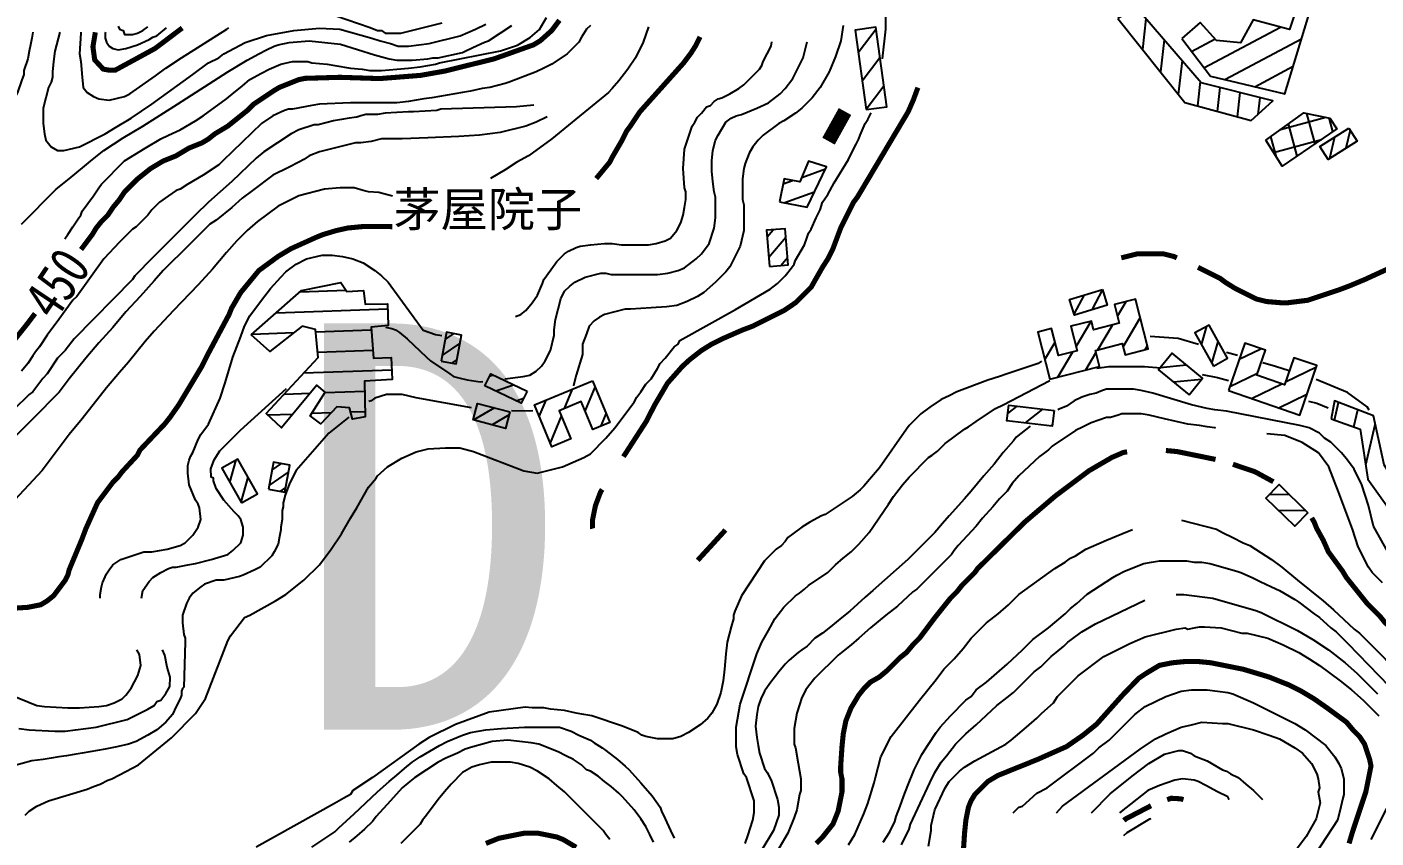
# Model space of a CAD drawing. Extents: x 35515948 to 35520624, y 3302916 to 3308279.
# Drawn here: x 35518177 to 35518841, y 3304010 to 3304409 of the extents above; entities that cross this region are included whole.
import ezdxf
from ezdxf.enums import TextEntityAlignment as Align

# ---------------------------------------------------------------- set-up
doc = ezdxf.new("R2010")
doc.units = 0
doc.header["$LTSCALE"] = 10000
doc.header["$MEASUREMENT"] = 0
doc.layers.get('0').update_dxf_attribs({"linetype": 'CONTINUOUS'})
for name, color, linetype in [('2112', 7, 'CONTINUOUS'), ('2113', 7, 'CONTINUOUS'), ('2130', 7, 'CONTINUOUS'), ('8111', 34, 'CONTINUOUS'), ('8112', 34, 'CONTINUOUS')]:
    doc.layers.add(name, color=color, linetype=linetype)
doc.styles.add('仿宋体', font='')
doc.styles.add('样式 1', font='', dxfattribs={"height": 200})
doc.styles.add('正等线体', font='simhei.ttf', dxfattribs={"width": 0.8})
doc.styles.get('仿宋体').set_extended_font_data('文鼎CS仿宋体')
doc.styles.get('样式 1').set_extended_font_data('SimSun')

msp = doc.modelspace()

# ---------------------------------------------------------------- linework, layer by layer
at = {"layer": '2112', "linetype": 'Continuous', "ltscale": 0.005, "const_width": 7, "flags": 128}
msp.add_lwpolyline([(35518571.82, 3304352.65), (35518579.93, 3304367.25)], dxfattribs=at)
at = {"layer": '2113', "linetype": 'Continuous', "ltscale": 0.005}
for p, q in [((35518728.04, 3304412.88), (35518726.34, 3304397.79)), ((35518756.57, 3304388.78), (35518794.2, 3304408.79)), ((35518595.19, 3304407.72), (35518586.47, 3304396.18)), ((35518736.94, 3304402.6), (35518735.15, 3304386.73)), ((35518750.43, 3304396.84), (35518762.03, 3304403.01)), ((35518766.84, 3304382.92), (35518804.66, 3304403.02)), ((35518597.14, 3304393.71), (35518588.41, 3304382.17)), ((35518745.84, 3304392.31), (35518743.96, 3304375.67)), ((35518781.56, 3304379.42), (35518800.52, 3304389.5)), ((35518754.74, 3304382.03), (35518753.37, 3304369.98)), ((35518599.08, 3304379.7), (35518590.41, 3304368.23)), ((35518764.47, 3304379.07), (35518763.14, 3304367.33)), ((35518774.25, 3304376.57), (35518772.9, 3304364.67)), ((35518796.28, 3304375.91), (35518796.39, 3304375.97)), ((35518784.03, 3304374.07), (35518783.09, 3304365.77)), ((35518828.48, 3304358.12), (35518826.47, 3304349.19)), ((35518820.76, 3304354.6), (35518818.4, 3304344.08)), ((35518558.62, 3304334.82), (35518570.26, 3304338.95)), ((35518549.52, 3304331.59), (35518554.17, 3304333.24)), ((35518549.78, 3304322.35), (35518564.92, 3304327.72)), ((35518541.57, 3304305.58), (35518544.5, 3304309.05)), ((35518542.42, 3304295.52), (35518550.8, 3304305.45)), ((35518548.34, 3304291.47), (35518551.65, 3304295.39)), ((35518311.79, 3304278.53), (35518334.33, 3304279.36)), ((35518697.59, 3304276.96), (35518692.61, 3304267.58)), ((35518706.65, 3304279.58), (35518701.33, 3304269.56)), ((35518299.95, 3304268.08), (35518354.9, 3304270.12)), ((35518714.05, 3304266.44), (35518718.38, 3304273.76)), ((35518693.69, 3304251.66), (35518701.05, 3304264.11)), ((35518716.79, 3304251.42), (35518725.21, 3304265.66)), ((35518288.12, 3304257.64), (35518308.75, 3304258.4)), ((35518319.49, 3304258.8), (35518346.81, 3304259.81)), ((35518383.15, 3304255.08), (35518387.3, 3304257.9)), ((35518704.28, 3304249.92), (35518711.51, 3304262.13)), ((35518755.42, 3304252.43), (35518758.04, 3304261.53)), ((35518320.44, 3304248.83), (35518347.61, 3304249.83)), ((35518381.62, 3304247.09), (35518390.42, 3304253.06)), ((35518678.24, 3304245.18), (35518683.31, 3304253.76)), ((35518727.59, 3304250.04), (35518728.73, 3304251.96)), ((35518760.53, 3304243.19), (35518763.64, 3304253.97)), ((35518773.96, 3304245.29), (35518784.65, 3304250.49)), ((35518386.45, 3304243.41), (35518388.89, 3304245.06)), ((35518684.74, 3304236.53), (35518692.08, 3304248.93)), ((35518698.44, 3304240.04), (35518703.43, 3304248.49)), ((35518313.63, 3304238.57), (35518356.85, 3304240.17)), ((35518405.03, 3304237.06), (35518406.73, 3304237.65)), ((35518748, 3304242.46), (35518735.08, 3304241.15)), ((35518769.35, 3304231.92), (35518782.95, 3304238.54)), ((35518796.74, 3304234.13), (35518811.9, 3304241.51)), ((35518324.1, 3304228.95), (35518343.51, 3304229.67)), ((35518408.04, 3304229.7), (35518416.85, 3304232.78)), ((35518441.87, 3304221.04), (35518445.83, 3304230.65)), ((35518452.13, 3304219.7), (35518457, 3304231.52)), ((35518755.43, 3304235.41), (35518741.64, 3304234.02)), ((35518780.03, 3304226), (35518794.92, 3304233.25)), ((35518304.01, 3304228.21), (35518316.78, 3304228.68)), ((35518418.15, 3304224.83), (35518421.78, 3304226.1)), ((35518429.47, 3304217.2), (35518432.78, 3304225.22)), ((35518793.39, 3304221.38), (35518807.28, 3304228.14)), ((35518820.83, 3304215.37), (35518822.88, 3304224.05)), ((35518295.92, 3304217.9), (35518308.26, 3304218.36)), ((35518317.48, 3304218.7), (35518327.15, 3304219.06)), ((35518336.56, 3304219.4), (35518343.67, 3304219.67)), ((35518407.51, 3304221.39), (35518397.27, 3304215.43)), ((35518414.65, 3304217.92), (35518406.27, 3304213.05)), ((35518434.91, 3304204.14), (35518440.36, 3304217.37)), ((35518459.99, 3304212.51), (35518462.44, 3304218.46)), ((35518660.06, 3304218.59), (35518664.73, 3304222.27)), ((35518668.74, 3304214.01), (35518677.33, 3304220.79)), ((35518830.33, 3304212.08), (35518832.29, 3304220.41)), ((35518681.34, 3304212.53), (35518681.99, 3304213.04)), ((35518836.19, 3304193.35), (35518840.89, 3304213.28)), ((35518277.25, 3304184.66), (35518280.36, 3304195.8)), ((35518296.58, 3304183.13), (35518306.05, 3304189.77)), ((35518297.9, 3304190.68), (35518302.56, 3304193.94)), ((35518282.71, 3304175), (35518286.13, 3304187.28)), ((35518301.97, 3304180.3), (35518304.72, 3304182.23)), ((35518798.63, 3304178.68), (35518788.6, 3304178.56)), ((35518806.68, 3304170.82), (35518793.58, 3304170.67))]:
    msp.add_line(p, q, dxfattribs=at)
for points in [[(35518714.18, 3304413.05), (35518747.13, 3304371.68), (35518779.8, 3304362.79), (35518790.47, 3304372.43), (35518755.27, 3304381.42), (35518723.35, 3304418.29)], [(35518745.63, 3304403.13), (35518759.77, 3304384.6), (35518796.36, 3304375.9), (35518809.56, 3304419.04), (35518803.1, 3304421.01), (35518798.61, 3304407.62), (35518780.83, 3304412.31), (35518774.65, 3304400.98), (35518762.76, 3304402.2), (35518754.8, 3304411.09)], [(35518590.35, 3304368.22), (35518600.48, 3304369.62), (35518595.05, 3304408.75), (35518584.92, 3304407.34)], [(35518827.86, 3304359.09), (35518831.94, 3304352.65), (35518817.66, 3304343.62), (35518813.59, 3304350.06)], [(35518547.76, 3304322.73), (35518561.33, 3304320.2), (35518570.79, 3304340.05), (35518561.9, 3304342.76), (35518557.68, 3304332.56), (35518550.01, 3304334.06)], [(35518542.8, 3304291), (35518551.96, 3304291.77), (35518550.46, 3304309.55), (35518541.3, 3304308.78)], [(35518287.74, 3304257.3), (35518312.45, 3304279.11), (35518331.83, 3304283.04), (35518334.82, 3304278.64), (35518342.97, 3304279.11), (35518343.71, 3304272.37), (35518354.85, 3304272.65), (35518355.04, 3304261.98), (35518346.71, 3304261.05), (35518347.93, 3304245.88), (35518356.54, 3304246.17), (35518357.1, 3304235.31), (35518343.43, 3304234.56), (35518343.71, 3304216.96), (35518337.54, 3304215.75), (35518336.04, 3304221.36), (35518329.86, 3304221.92), (35518321.91, 3304213.5), (35518316.66, 3304217.43), (35518324.15, 3304229.04), (35518319.94, 3304232.5), (35518302.62, 3304211.53), (35518295.13, 3304218.65), (35518320.69, 3304246.17), (35518319.38, 3304260.02), (35518312.73, 3304261.52), (35518296.91, 3304249.16)], [(35518706.6, 3304279.72), (35518708.99, 3304271.91), (35518692.8, 3304266.95), (35518690.41, 3304274.76)], [(35518680.72, 3304235.5), (35518705.16, 3304241.77), (35518703.14, 3304249.63), (35518716.37, 3304253.02), (35518717.79, 3304247.52), (35518729.12, 3304250.43), (35518722.84, 3304274.9), (35518712.56, 3304272.26), (35518714.93, 3304263.01), (35518702.29, 3304259.77), (35518701.17, 3304264.14), (35518691.15, 3304261.56), (35518694.25, 3304249.49), (35518685.02, 3304247.12), (35518681.6, 3304260.41), (35518674.78, 3304258.66)], [(35518381.11, 3304244.43), (35518388.49, 3304243.01), (35518391.21, 3304257.15), (35518383.82, 3304258.57)], [(35518761.22, 3304241.95), (35518768.16, 3304245.79), (35518759.13, 3304262.13), (35518752.18, 3304258.29)], [(35518768.66, 3304229.92), (35518803.72, 3304217.82), (35518812.13, 3304242.19), (35518800.86, 3304246.08), (35518796.27, 3304232.78), (35518782.59, 3304237.5), (35518786.82, 3304249.74), (35518776.71, 3304253.23)], [(35518749.24, 3304227.82), (35518755.91, 3304236), (35518740.89, 3304248.26), (35518734.21, 3304240.08)], [(35518423.46, 3304229.6), (35518420.6, 3304223.65), (35518402.72, 3304232.27), (35518405.58, 3304238.21)], [(35518455.66, 3304234.75), (35518464.19, 3304214.26), (35518455.85, 3304210.78), (35518450.14, 3304224.48), (35518439.28, 3304219.96), (35518445.04, 3304206.12), (35518435.7, 3304202.23), (35518427.11, 3304222.86)], [(35518415.04, 3304219.4), (35518412.89, 3304211.3), (35518396.98, 3304215.51), (35518399.12, 3304223.61)], [(35518682.83, 3304220.14), (35518681.92, 3304212.46), (35518659.65, 3304215.08), (35518660.55, 3304222.77)], [(35518819.2, 3304215.93), (35518833.52, 3304210.97), (35518837.27, 3304186.26), (35518856.08, 3304159.96), (35518863.01, 3304164.64), (35518845.22, 3304193.38), (35518839.98, 3304217.43), (35518820.89, 3304224.82)], [(35518282.87, 3304174.7), (35518290.73, 3304179.13), (35518281.08, 3304196.21), (35518273.23, 3304191.78)], [(35518296.26, 3304181.3), (35518304.31, 3304179.89), (35518306.65, 3304193.23), (35518298.6, 3304194.64)], [(35518807.78, 3304169.74), (35518801.31, 3304163.11), (35518787.08, 3304177.01), (35518793.55, 3304183.64)]]:
    msp.add_lwpolyline(points, close=True, dxfattribs=at)
at = {"layer": '2130', "linetype": 'Continuous', "ltscale": 0.005}
for p, q in [((35518794.33, 3304358.44), (35518816.55, 3304364.45)), ((35518811.25, 3304351.33), (35518807.19, 3304366.32)), ((35518819.99, 3304357.33), (35518818.14, 3304364.13)), ((35518802.51, 3304345.34), (35518798.21, 3304361.24)), ((35518792.31, 3304344.77), (35518789.54, 3304354.98)), ((35518790.81, 3304347.13), (35518814.44, 3304353.52))]:
    msp.add_line(p, q, dxfattribs=at)
msp.add_lwpolyline([(35518787, 3304353.15), (35518805.68, 3304366.63), (35518818.55, 3304364.05), (35518822.01, 3304358.72), (35518795.15, 3304340.28)], close=True, dxfattribs=at)
at = {"layer": '8111', "linetype": 'Continuous', "ltscale": 0.005}
for points, elevation in [([(35518598.43, 3304393.2), (35518600.04, 3304407.7), (35518600.04, 3304428.02)], 405), ([(35518454.62, 3304409.61), (35518452.72, 3304407.7), (35518450.18, 3304403.89), (35518448.91, 3304401.35), (35518443.19, 3304395.64), (35518435.57, 3304390.56), (35518431.76, 3304388.65), (35518427.95, 3304386.75), (35518414.62, 3304381.67), (35518412.71, 3304381.03), (35518405.09, 3304379.13), (35518401.28, 3304378.49), (35518395.57, 3304377.22), (35518391.76, 3304376.59), (35518387.95, 3304375.95), (35518384.14, 3304375.32), (35518380.33, 3304374.68), (35518376.52, 3304374.05), (35518372.71, 3304373.41), (35518368.9, 3304372.78), (35518365.09, 3304372.14), (35518359.37, 3304371.51), (35518340.32, 3304371.51), (35518336.51, 3304371.51), (35518321.27, 3304370.87), (35518317.46, 3304370.24), (35518307.94, 3304368.33), (35518306.03, 3304368.33), (35518304.13, 3304367.7), (35518298.41, 3304365.16), (35518292.7, 3304361.35), (35518273.65, 3304342.93), (35518271.74, 3304341.03), (35518264.12, 3304335.95), (35518256.5, 3304331.5), (35518252.69, 3304328.96), (35518250.79, 3304328.33), (35518246.98, 3304325.79), (35518242.53, 3304322.61), (35518238.72, 3304318.8), (35518236.82, 3304316.26), (35518231.1, 3304310.55), (35518229.2, 3304309.28), (35518225.39, 3304305.47), (35518222.82, 3304303), (35518215.16, 3304294.69), (35518201.89, 3304276.26), (35518199.99, 3304274.35), (35518193, 3304264.83), (35518187.29, 3304257.21), (35518183.48, 3304251.49), (35518181.57, 3304248.95), (35518180.3, 3304247.05), (35518177.76, 3304243.24), (35518174.59, 3304239.43)], 445), ([(35518483.2, 3304408.97), (35518480.66, 3304401.35), (35518476.85, 3304393.73), (35518473.04, 3304388.02), (35518468.59, 3304382.3), (35518465.42, 3304378.49), (35518463.51, 3304376.59), (35518445.73, 3304361.98), (35518435.57, 3304353.73), (35518426.05, 3304346.74), (35518424.14, 3304345.47), (35518418.43, 3304342.3), (35518412.71, 3304338.49), (35518405.47, 3304334.26)], 430), ([(35518579.08, 3304409.61), (35518577.81, 3304401.99), (35518575.27, 3304394.37), (35518572.1, 3304386.75), (35518567.65, 3304379.13), (35518563.84, 3304374.05), (35518558.76, 3304368.97), (35518555.59, 3304366.43), (35518549.87, 3304362.62), (35518547.33, 3304361.35), (35518539.71, 3304355.63), (35518537.17, 3304353.09), (35518534.63, 3304349.92), (35518532.73, 3304346.74), (35518530.82, 3304341.66), (35518530.19, 3304339.12), (35518529.55, 3304334.04), (35518529.55, 3304323.88), (35518530.19, 3304321.34), (35518530.19, 3304308.64), (35518528.28, 3304301.02), (35518523.2, 3304290.86), (35518521.3, 3304288.32), (35518516.22, 3304283.24), (35518510.5, 3304278.16), (35518507.33, 3304276.26), (35518502.25, 3304273.72), (35518497.17, 3304271.81), (35518492.09, 3304271.18), (35518484.47, 3304270.54), (35518474.31, 3304269.91), (35518471.77, 3304269.91), (35518461.61, 3304267.37), (35518459.07, 3304266.1), (35518456.53, 3304264.19), (35518453.99, 3304261.65), (35518452.72, 3304257.84), (35518450.81, 3304252.76), (35518450.81, 3304247.68), (35518447.64, 3304237.52), (35518446.37, 3304232.44), (35518446.27, 3304232.28)], 410), ([(35518412.51, 3304235.75), (35518421.6, 3304236.89), (35518424.78, 3304237.52), (35518427.95, 3304239.43), (35518430.49, 3304241.97), (35518432.4, 3304244.51), (35518434.94, 3304249.59), (35518436.84, 3304257.21), (35518436.84, 3304259.75), (35518437.48, 3304264.83), (35518440.02, 3304274.99), (35518441.92, 3304278.8), (35518444.46, 3304281.34), (35518447, 3304283.24), (35518452.08, 3304285.78), (35518459.7, 3304287.69), (35518462.24, 3304287.69), (35518464.78, 3304287.05), (35518487.64, 3304287.05), (35518492.72, 3304287.69), (35518497.8, 3304288.96), (35518500.98, 3304290.23), (35518506.69, 3304294.67), (35518509.23, 3304297.21), (35518513.04, 3304302.29), (35518515.58, 3304309.91), (35518516.22, 3304314.99), (35518516.22, 3304325.15), (35518515.58, 3304327.69), (35518514.95, 3304332.77), (35518514.31, 3304337.85), (35518514.31, 3304342.93), (35518514.95, 3304348.01), (35518516.22, 3304353.09), (35518517.49, 3304355.63), (35518521.3, 3304361.98), (35518523.84, 3304363.89), (35518526.38, 3304365.16), (35518528.92, 3304365.79), (35518536.54, 3304368.97), (35518542.25, 3304371.51), (35518547.97, 3304375.95), (35518550.51, 3304378.49), (35518554.32, 3304383.57), (35518559.4, 3304393.73), (35518561.36, 3304401.57)], 415), ([(35518417.7, 3304266.37), (35518420.33, 3304267.37), (35518422.87, 3304269.27), (35518426.05, 3304273.08), (35518428.59, 3304276.89), (35518431.13, 3304282.61), (35518431.76, 3304284.51), (35518433.03, 3304286.42), (35518438.11, 3304293.4), (35518441.92, 3304297.21), (35518443.83, 3304298.48), (35518447.64, 3304300.39), (35518449.54, 3304301.02), (35518454.62, 3304301.66), (35518461.61, 3304302.29), (35518465.42, 3304302.29), (35518469.86, 3304301.66), (35518483.2, 3304301.66), (35518487.01, 3304302.29), (35518491.45, 3304303.56), (35518493.99, 3304304.83), (35518497.17, 3304308.64), (35518499.07, 3304312.45), (35518500.34, 3304316.26), (35518500.98, 3304320.07), (35518501.61, 3304323.88), (35518501.61, 3304327.69), (35518500.98, 3304329.6), (35518500.34, 3304339.12), (35518500.98, 3304348.65), (35518504.79, 3304360.08), (35518506.06, 3304361.98), (35518507.33, 3304364.52), (35518509.23, 3304366.43), (35518511.77, 3304369.6), (35518513.68, 3304370.24), (35518515.58, 3304372.14), (35518517.49, 3304373.41), (35518519.39, 3304374.05), (35518523.2, 3304375.95), (35518527.65, 3304378.49), (35518530.19, 3304380.4), (35518537.81, 3304388.02), (35518539.08, 3304389.92), (35518539.71, 3304391.83), (35518543.52, 3304399.45), (35518543.88, 3304401.57)], 420), ([(35518426.71, 3304370.43), (35518418.21, 3304369.5), (35518380.96, 3304368.33), (35518379.06, 3304367.7), (35518367.63, 3304367.06), (35518365.09, 3304367.06), (35518353.66, 3304366.43), (35518349.85, 3304365.79), (35518344.13, 3304365.79), (35518341.59, 3304365.16), (35518339.69, 3304364.52), (35518335.88, 3304363.89), (35518332.07, 3304363.25), (35518328.26, 3304362.62), (35518320.64, 3304360.71), (35518318.73, 3304360.71), (35518311.11, 3304358.17), (35518307.3, 3304356.27), (35518293.97, 3304347.38), (35518290.16, 3304344.2), (35518278.09, 3304332.77), (35518272.38, 3304327.69), (35518266.66, 3304322.61), (35518264.76, 3304320.71), (35518262.14, 3304318.23), (35518250.09, 3304306.18), (35518239.35, 3304295.34), (35518230.47, 3304286.42), (35518229.2, 3304284.51), (35518200.62, 3304255.3), (35518196.18, 3304249.59), (35518192.37, 3304245.78), (35518187.29, 3304238.16), (35518185.18, 3304235.85), (35518180.3, 3304229.27), (35518178.4, 3304228), (35518170.78, 3304220.38)], 440), ([(35518433.41, 3304364.58), (35518427.95, 3304361.98), (35518422.87, 3304360.08), (35518410.17, 3304356.9), (35518405.09, 3304356.27), (35518400.01, 3304355.63), (35518389.85, 3304355), (35518374.61, 3304354.36), (35518361.91, 3304353.73), (35518351.75, 3304353.73), (35518346.67, 3304352.46), (35518341.59, 3304351.82), (35518339.05, 3304351.82), (35518321.27, 3304347.38), (35518316.19, 3304345.47), (35518313.65, 3304343.57), (35518311.11, 3304342.3), (35518306.03, 3304339.76), (35518298.41, 3304335.95), (35518288.25, 3304328.33), (35518283.17, 3304324.52), (35518278.09, 3304320.07), (35518270.47, 3304313.72), (35518267.3, 3304311.82), (35518262.22, 3304306.74), (35518257.14, 3304301.66), (35518244.44, 3304288.96), (35518239.99, 3304283.88), (35518233.01, 3304276.26), (35518226.02, 3304268.64), (35518219.67, 3304261.02), (35518212.69, 3304253.4), (35518206.34, 3304245.78), (35518198.08, 3304235.62), (35518193.12, 3304229.14), (35518180.2, 3304215.91), (35518161.6, 3304197.64)], 435), ([(35518176.49, 3304020.99), (35518178.4, 3304022.89), (35518182.21, 3304025.43), (35518187.92, 3304027.97), (35518206.97, 3304033.69), (35518210.15, 3304034.96), (35518213.32, 3304036.23), (35518217.13, 3304038.13), (35518219.04, 3304038.77), (35518222.82, 3304040.71), (35518232.22, 3304045.67), (35518248.51, 3304058.98), (35518260.22, 3304070.9), (35518265.12, 3304078.38), (35518276.19, 3304106.71), (35518277.46, 3304109.25), (35518284.44, 3304118.14), (35518286.98, 3304119.41), (35518299.68, 3304126.4), (35518304.76, 3304129.57), (35518313.65, 3304136.56), (35518321.27, 3304144.18), (35518326.99, 3304151.8), (35518332.07, 3304159.42), (35518336.51, 3304167.04), (35518339.69, 3304172.12), (35518345.4, 3304182.28), (35518349.21, 3304186.72), (35518349.85, 3304187.99), (35518354.82, 3304192.44), (35518361.84, 3304196.61), (35518368.86, 3304199.79), (35518374.81, 3304201.18), (35518383.35, 3304201.71), (35518390.37, 3304201.71), (35518397.06, 3304199.99), (35518421.88, 3304190.39), (35518428.5, 3304189.33), (35518440.82, 3304192.38), (35518451.45, 3304196.88), (35518454.62, 3304198.79), (35518462.24, 3304206.41), (35518466.69, 3304211.49), (35518476.21, 3304224.19), (35518477.48, 3304226.73), (35518479.39, 3304229.27), (35518481.93, 3304233.08), (35518484.47, 3304235.62), (35518487.64, 3304240.7), (35518488.91, 3304243.24), (35518491.45, 3304245.78), (35518495.9, 3304251.49), (35518497.8, 3304252.76), (35518498.63, 3304254.61), (35518526.06, 3304269.73), (35518543.08, 3304279.81), (35518546.7, 3304282.61), (35518550.51, 3304286.42), (35518553.68, 3304290.23), (35518554.95, 3304292.13), (35518555.59, 3304294.04), (35518560.03, 3304301.66), (35518561.3, 3304305.47), (35518561.94, 3304307.37), (35518563.21, 3304309.28), (35518565.75, 3304314.99), (35518567.65, 3304318.8), (35518568.92, 3304322.61), (35518571.46, 3304326.42), (35518574.64, 3304332.14), (35518581.62, 3304343.57), (35518583.53, 3304347.38), (35518585.43, 3304351.19), (35518586.7, 3304353.73), (35518587.34, 3304355.63), (35518589.88, 3304361.35), (35518591.15, 3304363.25), (35518592.86, 3304366.6)], 405), ([(35518357.17, 3304325.61), (35518350.51, 3304327.35), (35518345.4, 3304327.69), (35518342.86, 3304328.33), (35518338.42, 3304329.6), (35518331.43, 3304329.6), (35518323.81, 3304328.96), (35518311.11, 3304325.79), (35518300.95, 3304320.71), (35518290.79, 3304313.09), (35518285.71, 3304308.64), (35518280.63, 3304303.56), (35518275.55, 3304297.85), (35518268.57, 3304289.59), (35518261.58, 3304281.97), (35518249.52, 3304269.27), (35518239.99, 3304259.11), (35518235.55, 3304254.03), (35518227.29, 3304243.87), (35518222.85, 3304238.79), (35518216.5, 3304231.17), (35518204.43, 3304215.93), (35518198.08, 3304208.31), (35518184.75, 3304190.53), (35518162.23, 3304166.41)], 430), ([(35518213.32, 3304127.75), (35518213.32, 3304129.57), (35518213.96, 3304133.38), (35518214.59, 3304135.29), (35518216.5, 3304139.73), (35518217.77, 3304141.64), (35518219.67, 3304144.18), (35518223.48, 3304146.72), (35518234.91, 3304150.53), (35518238.72, 3304150.53), (35518242.53, 3304151.16), (35518246.34, 3304151.8), (35518252.69, 3304153.7), (35518255.23, 3304154.97), (35518259.04, 3304158.78), (35518261.58, 3304162.59), (35518262.85, 3304166.4), (35518262.22, 3304172.12), (35518261.58, 3304174.02), (35518260.31, 3304175.93), (35518257.14, 3304183.55), (35518256.5, 3304189.26), (35518256.5, 3304193.07), (35518257.14, 3304195.61), (35518257.77, 3304197.52), (35518259.04, 3304199.42), (35518261.58, 3304205.77), (35518262.85, 3304208.31), (35518266.66, 3304213.39), (35518272.38, 3304226.09), (35518274.92, 3304233.71), (35518278.73, 3304246.41), (35518280.63, 3304251.49), (35518282.54, 3304256.57), (35518284.44, 3304261.65), (35518286.98, 3304266.73), (35518292.7, 3304274.35), (35518297.14, 3304280.07), (35518302.22, 3304285.78), (35518304.76, 3304288.32), (35518309.84, 3304292.13), (35518314.92, 3304294.67), (35518322.54, 3304296.58), (35518327.62, 3304296.58), (35518332.7, 3304295.94), (35518337.78, 3304294.67), (35518342.86, 3304292.77), (35518348.58, 3304288.96), (35518351.75, 3304286.42), (35518355.05, 3304283.29), (35518372.39, 3304259.66), (35518378.38, 3304257.46), (35518381.59, 3304257.08)], 420), ([(35518353.72, 3304261.04), (35518356.83, 3304260.38), (35518358.74, 3304259.75), (35518360.64, 3304258.48), (35518364.45, 3304255.3), (35518373.98, 3304246.41), (35518375.88, 3304244.51), (35518385.41, 3304238.16), (35518387.31, 3304236.89), (35518389.85, 3304236.25), (35518393.99, 3304235.26), (35518400.43, 3304234.24), (35518401.72, 3304234.4)], 415), ([(35518753.92, 3304252.65), (35518743.88, 3304255.53), (35518730.16, 3304256.56)], 405), ([(35518676.64, 3304244.35), (35518674.97, 3304243.24), (35518659.73, 3304238.16), (35518655.92, 3304236.89), (35518650.2, 3304234.98), (35518634.96, 3304229.27), (35518631.15, 3304227.36), (35518627.34, 3304225.46), (35518621.63, 3304221.65), (35518617.18, 3304218.47), (35518611.47, 3304212.76), (35518610.2, 3304210.85), (35518596.86, 3304191.8), (35518593.05, 3304187.36), (35518589.24, 3304182.91), (35518587.34, 3304181.01), (35518583.53, 3304177.83), (35518570.19, 3304168.94), (35518568.29, 3304168.31), (35518562.57, 3304165.13), (35518558.76, 3304162.59), (35518554.32, 3304159.42), (35518551.78, 3304157.51), (35518550.51, 3304155.61), (35518548.6, 3304153.7), (35518546.06, 3304151.8), (35518540.35, 3304146.08), (35518528.92, 3304128.94), (35518525.74, 3304121.32), (35518525.11, 3304119.41), (35518525.11, 3304117.51), (35518523.84, 3304113.7), (35518521.93, 3304106.08), (35518521.3, 3304100.36), (35518520.66, 3304092.74), (35518520.03, 3304087.03), (35518518.76, 3304081.31), (35518516.85, 3304075.6), (35518514.31, 3304071.15), (35518512.41, 3304068.61), (35518508.6, 3304065.44), (35518502.88, 3304061.63), (35518499.07, 3304059.72), (35518495.26, 3304058.45), (35518487.64, 3304058.45), (35518481.93, 3304059.72), (35518480.02, 3304060.36), (35518478.12, 3304061.63), (35518470.5, 3304064.8), (35518455.26, 3304069.88), (35518451.45, 3304070.52), (35518447.64, 3304071.15), (35518441.92, 3304072.42), (35518434.94, 3304073.06), (35518431.76, 3304073.69), (35518426.05, 3304073.69), (35518422.55, 3304074.01), (35518404.8, 3304071.63), (35518388.28, 3304065.61), (35518375.25, 3304059.09), (35518370.17, 3304055.91), (35518347.31, 3304039.4), (35518337.78, 3304033.05), (35518336.51, 3304031.15), (35518333.34, 3304029.24), (35518328.67, 3304026.74), (35518290.16, 3304005.11)], 405), ([(35518773.18, 3304247.11), (35518767.76, 3304248.67)], 405), ([(35518798.48, 3304239.64), (35518791.81, 3304241.76), (35518785.58, 3304243.55)], 405), ([(35518703.84, 3304240.94), (35518709.72, 3304241.7), (35518727.26, 3304241.7), (35518735.29, 3304241.14)], 410), ([(35518755.71, 3304237.85), (35518763.27, 3304236.29), (35518768.62, 3304234.91)], 410), ([(35518233.66, 3304127.75), (35518234.28, 3304131.48), (35518237.45, 3304135.92), (35518239.36, 3304137.83), (35518243.17, 3304140.37), (35518246.98, 3304142.27), (35518248.88, 3304142.91), (35518250.79, 3304142.91), (35518256.5, 3304144.18), (35518260.31, 3304144.81), (35518267.93, 3304146.72), (35518276.19, 3304149.26), (35518278.73, 3304151.16), (35518282.54, 3304154.97), (35518283.81, 3304158.78), (35518283.81, 3304162.59), (35518282.54, 3304166.4), (35518281.27, 3304168.31), (35518279.36, 3304170.21), (35518274.28, 3304175.93), (35518270.47, 3304181.64), (35518269.2, 3304185.45), (35518269.2, 3304186.72), (35518267.93, 3304187.36), (35518267.85, 3304191.32), (35518269.53, 3304195.8), (35518272.33, 3304200.18), (35518282.4, 3304210.35), (35518305.02, 3304230.91)], 415), ([(35518530.82, 3304007.02), (35518532.09, 3304010.83), (35518534.63, 3304018.45), (35518535.27, 3304022.26), (35518535.27, 3304027.97), (35518531.46, 3304039.4), (35518530.19, 3304041.31), (35518527.01, 3304050.83), (35518526.38, 3304054.64), (35518526.38, 3304064.17), (35518527.01, 3304067.98), (35518527.65, 3304071.79), (35518528.28, 3304075.6), (35518536.54, 3304100.36), (35518539.08, 3304106.08), (35518542.25, 3304111.79), (35518545.43, 3304117.51), (35518549.87, 3304123.22), (35518555.59, 3304128.94), (35518557.49, 3304130.21), (35518560.03, 3304132.11), (35518561.94, 3304134.02), (35518571.46, 3304140.37), (35518575.27, 3304144.18), (35518579.08, 3304147.35), (35518582.89, 3304150.53), (35518586.7, 3304154.34), (35518591.78, 3304160.05), (35518601.31, 3304174.02), (35518603.85, 3304177.83), (35518608.29, 3304183.55), (35518611.47, 3304187.36), (35518620.99, 3304196.88), (35518622.9, 3304198.15), (35518625.44, 3304200.06), (35518629.25, 3304203.87), (35518638.77, 3304210.85), (35518640.68, 3304212.12), (35518644.49, 3304214.66), (35518654.01, 3304221.01), (35518657.82, 3304222.92), (35518680.8, 3304234.82)], 410), ([(35518847.05, 3304150.53), (35518840.07, 3304163.23), (35518837.53, 3304173.39), (35518834.35, 3304183.55), (35518830.54, 3304191.17), (35518826.73, 3304196.25), (35518824.19, 3304199.42), (35518819.11, 3304204.5), (35518815.94, 3304206.41), (35518813.4, 3304208.95), (35518808.32, 3304211.49), (35518803.76, 3304212.78), (35518767.68, 3304219.74), (35518761.96, 3304220.38), (35518758.15, 3304221.01), (35518750.53, 3304222.92), (35518731.48, 3304228.63), (35518725.77, 3304229.9), (35518721.96, 3304230.54), (35518708.62, 3304230.54), (35518706.72, 3304229.9), (35518703.54, 3304228.63), (35518700.37, 3304228), (35518696.56, 3304226.73), (35518692.75, 3304224.82), (35518688.94, 3304222.28), (35518685.27, 3304220.71), (35518684.75, 3304220.41)], 415), ([(35518837.97, 3304220.22), (35518836.96, 3304221.9), (35518827.16, 3304228.92), (35518811.84, 3304235.35)], 405), ([(35518396.17, 3304221.41), (35518368.95, 3304226.31), (35518361.91, 3304228), (35518354.29, 3304228), (35518348.58, 3304226.09), (35518346.67, 3304224.82), (35518345.61, 3304224.47)], 410), ([(35518808.11, 3304224.74), (35518812.16, 3304223.69), (35518817.7, 3304221.45)], 410), ([(35518335.72, 3304216.84), (35518325.88, 3304208.86), (35518309.83, 3304190.57), (35518306.57, 3304184.13), (35518304.42, 3304178.44), (35518303.49, 3304174.66), (35518303.49, 3304172.75), (35518302.86, 3304170.85), (35518302.86, 3304166.4), (35518302.22, 3304162.59), (35518302.22, 3304161.32), (35518301.59, 3304158.15), (35518300.95, 3304154.34), (35518299.05, 3304150.53), (35518297.78, 3304148.62), (35518292.06, 3304142.91), (35518289.52, 3304141.64), (35518283.81, 3304139.1), (35518281.9, 3304138.46), (35518274.28, 3304136.56), (35518270.47, 3304136.56), (35518264.76, 3304134.65), (35518262.85, 3304133.38), (35518259.04, 3304130.21), (35518257.14, 3304127.67), (35518255.87, 3304125.13), (35518253.96, 3304119.41), (35518253.96, 3304115.6), (35518254.6, 3304109.89), (35518255.23, 3304107.98), (35518255.23, 3304106.08), (35518254.6, 3304083.85), (35518253.96, 3304083.22), (35518253.33, 3304081.95), (35518253.33, 3304080.04), (35518252.69, 3304078.14), (35518250.79, 3304074.33), (35518248.88, 3304070.52), (35518245.71, 3304066.71), (35518241.26, 3304062.9), (35518236.82, 3304060.36), (35518231.1, 3304057.18), (35518227.29, 3304055.91), (35518221.58, 3304054.64), (35518215.86, 3304053.37), (35518212.05, 3304052.74), (35518208.24, 3304052.1), (35518204.43, 3304051.47), (35518200.62, 3304050.83), (35518196.81, 3304050.2), (35518193, 3304049.56), (35518189.19, 3304048.93), (35518185.38, 3304048.29), (35518179.67, 3304047.66), (35518170.14, 3304045.12)], 410), ([(35518426.37, 3304219.94), (35518424.75, 3304219.69), (35518415.79, 3304219.99)], 410), ([(35518762.3, 3304211.38), (35518761.96, 3304211.49), (35518758.15, 3304212.12), (35518754.34, 3304212.76), (35518748.63, 3304213.39), (35518737.2, 3304215.93), (35518729.58, 3304217.84), (35518725.77, 3304218.47), (35518716.24, 3304218.47), (35518714.34, 3304217.84), (35518710.53, 3304216.57), (35518708.62, 3304216.57), (35518701, 3304214.03), (35518697.19, 3304212.12), (35518693.38, 3304210.22), (35518681.95, 3304202.6), (35518680.05, 3304200.69), (35518677.51, 3304198.79), (35518675.6, 3304197.52), (35518665.44, 3304187.99), (35518662.27, 3304184.18), (35518659.73, 3304180.37), (35518655.92, 3304176.56), (35518652.74, 3304172.75), (35518647.66, 3304167.04), (35518644.49, 3304163.23), (35518635.6, 3304153.7), (35518633.69, 3304151.16), (35518632.42, 3304149.26), (35518615.28, 3304132.11), (35518613.37, 3304130.84), (35518605.75, 3304123.86), (35518600.04, 3304119.41), (35518596.23, 3304116.24), (35518592.42, 3304113.06), (35518586.7, 3304107.98), (35518582.89, 3304104.81), (35518579.08, 3304101.63), (35518576.54, 3304099.73), (35518565.11, 3304088.3), (35518561.94, 3304084.49), (35518560.67, 3304082.58), (35518558.76, 3304078.77), (35518556.22, 3304071.15), (35518555.59, 3304067.34), (35518554.95, 3304063.53), (35518554.95, 3304055.91), (35518555.59, 3304054.01), (35518556.86, 3304046.39), (35518557.49, 3304042.58), (35518558.13, 3304038.77), (35518558.13, 3304033.05), (35518557.49, 3304031.15), (35518556.22, 3304023.53), (35518554.95, 3304019.72), (35518551.78, 3304012.1), (35518547.33, 3304004.48)], 420), ([(35518671.09, 3304212.4), (35518664.17, 3304207.04), (35518662.9, 3304205.14), (35518657.82, 3304199.42), (35518653.38, 3304193.71), (35518648.3, 3304187.99), (35518645.12, 3304184.18), (35518641.95, 3304180.37), (35518638.77, 3304176.56), (35518631.15, 3304168.31), (35518627.98, 3304164.5), (35518624.17, 3304160.05), (35518610.83, 3304146.72), (35518605.12, 3304141.64), (35518599.4, 3304136.56), (35518593.69, 3304131.48), (35518589.88, 3304128.3), (35518582.26, 3304121.32), (35518578.45, 3304118.14), (35518572.73, 3304113.7), (35518568.92, 3304110.52), (35518565.11, 3304107.98), (35518561.3, 3304104.17), (35518558.76, 3304102.27), (35518556.86, 3304101), (35518552.41, 3304097.19), (35518550.51, 3304095.28), (35518547.33, 3304091.47), (35518542.89, 3304085.76), (35518540.35, 3304081.95), (35518538.44, 3304078.14), (35518537.17, 3304074.33), (35518536.54, 3304070.52), (35518535.9, 3304064.8), (35518536.54, 3304059.09), (35518537.17, 3304055.28), (35518537.81, 3304051.47), (35518540.35, 3304043.85), (35518541.62, 3304041.94), (35518543.52, 3304038.13), (35518546.7, 3304028.61), (35518547.33, 3304024.8), (35518547.33, 3304020.99), (35518544.79, 3304013.37), (35518539.08, 3304003.84)], 415), ([(35518844.51, 3304135.29), (35518839.43, 3304140.37), (35518837.53, 3304142.91), (35518832.45, 3304153.07), (35518829.68, 3304161.73), (35518822.74, 3304180), (35518818.02, 3304192.29), (35518812.91, 3304199.25), (35518804.98, 3304204.38), (35518796.39, 3304207.83), (35518787.59, 3304208.65)], 420), ([(35518745.56, 3304166.05), (35518762.8, 3304161.65), (35518765.77, 3304160.05), (35518770.85, 3304157.51), (35518775.93, 3304154.97), (35518779.11, 3304153.7), (35518789.9, 3304146.72), (35518794.98, 3304142.91), (35518802.6, 3304136.56), (35518815.3, 3304126.4), (35518820.38, 3304121.95), (35518830.54, 3304112.43), (35518833.08, 3304110.52), (35518858.48, 3304085.12)], 430), ([(35518581.62, 3304006.38), (35518584.8, 3304011.46), (35518589.24, 3304021.62), (35518591.15, 3304026.7), (35518594.32, 3304036.86), (35518594.96, 3304039.4), (35518596.23, 3304044.48), (35518597.5, 3304049.56), (35518602.58, 3304059.72), (35518616.55, 3304077.5), (35518624.8, 3304087.66), (35518628.61, 3304092.74), (35518633.69, 3304097.82), (35518638.14, 3304102.9), (35518641.95, 3304107.98), (35518649.57, 3304115.6), (35518655.28, 3304120.05), (35518660.36, 3304124.49), (35518665.44, 3304129.57), (35518683.22, 3304142.27), (35518688.3, 3304145.45), (35518690.84, 3304147.35), (35518693.38, 3304148.62), (35518698.46, 3304151.8), (35518701, 3304153.07), (35518708.62, 3304156.24), (35518716.24, 3304159.42), (35518721.4, 3304161.45)], 430), ([(35518598.77, 3304007.65), (35518601.94, 3304012.73), (35518604.48, 3304017.81), (35518605.12, 3304020.35), (35518607.02, 3304025.43), (35518608.93, 3304030.51), (35518610.83, 3304035.59), (35518614.01, 3304043.21), (35518617.82, 3304050.83), (35518620.99, 3304055.91), (35518624.8, 3304061.63), (35518626.71, 3304064.17), (35518631.79, 3304069.88), (35518639.41, 3304077.5), (35518641.95, 3304079.41), (35518644.49, 3304082.58), (35518649.57, 3304086.39), (35518654.65, 3304090.84), (35518659.73, 3304095.28), (35518667.35, 3304102.27), (35518672.43, 3304107.35), (35518680.05, 3304113.06), (35518688.3, 3304120.05), (35518690.84, 3304122.59), (35518694.02, 3304125.13), (35518699.08, 3304129.65), (35518711.8, 3304137.83), (35518713.7, 3304139.1), (35518717.51, 3304141), (35518727.04, 3304144.81), (35518730.85, 3304145.45), (35518734.66, 3304146.08), (35518747.99, 3304146.08), (35518751.8, 3304145.45), (35518755.61, 3304145.45), (35518759.42, 3304144.81), (35518772.76, 3304141), (35518774.66, 3304140.37), (35518780.38, 3304137.83), (35518784.19, 3304135.92), (35518789.9, 3304133.38), (35518793.71, 3304131.48), (35518801.33, 3304127.03), (35518803.24, 3304125.76), (35518810.86, 3304120.05), (35518813.4, 3304118.14), (35518819.11, 3304113.06), (35518821.65, 3304111.16), (35518827.37, 3304105.44), (35518847.69, 3304084.49)], 435), ([(35518607.66, 3304006.38), (35518611.47, 3304014), (35518612.1, 3304016.54), (35518621.63, 3304036.86), (35518624.17, 3304041.94), (35518627.34, 3304047.02), (35518629.88, 3304050.2), (35518634.33, 3304055.91), (35518639.41, 3304060.99), (35518644.49, 3304065.44), (35518654.65, 3304074.96), (35518659.73, 3304078.77), (35518662.9, 3304081.31), (35518667.98, 3304086.39), (35518671.79, 3304090.2), (35518673.06, 3304091.47), (35518676.24, 3304094.01), (35518681.32, 3304099.09), (35518683.86, 3304101), (35518687.67, 3304104.17), (35518689.57, 3304106.08), (35518691.48, 3304107.35), (35518696.54, 3304111.16), (35518703.17, 3304115.17), (35518727.45, 3304126.79)], 440), ([(35518620.99, 3304005.75), (35518622.26, 3304013.37), (35518622.26, 3304015.91), (35518624.17, 3304023.53), (35518629.25, 3304034.32), (35518631.15, 3304037.5), (35518636.23, 3304042.58), (35518638.77, 3304044.48), (35518643.85, 3304047.66), (35518656.55, 3304054.64), (35518659.09, 3304055.91), (35518661.63, 3304057.82), (35518669.25, 3304064.17), (35518674.33, 3304068.61), (35518676.87, 3304071.15), (35518682.59, 3304076.23), (35518684.49, 3304079.41), (35518694.65, 3304089.57), (35518707.35, 3304099.09), (35518720.05, 3304105.44), (35518727.67, 3304108.62), (35518742.91, 3304112.43), (35518747.36, 3304113.06), (35518748.63, 3304112.43), (35518751.8, 3304113.06), (35518754.34, 3304113.7), (35518756.88, 3304113.7), (35518765.14, 3304113.06), (35518775.3, 3304110.52), (35518777.84, 3304110.52), (35518788, 3304107.98), (35518795.62, 3304104.81), (35518803.24, 3304101), (35518808.32, 3304097.82), (35518813.4, 3304094.65), (35518823.56, 3304087.03), (35518829.27, 3304082.58), (35518834.99, 3304077.5), (35518837.53, 3304074.96), (35518842.61, 3304069.88)], 445), ([(35518168.91, 3304080.31), (35518182.21, 3304074.96), (35518186.02, 3304074.33), (35518197.45, 3304073.69), (35518203.16, 3304073.69), (35518212.69, 3304074.33), (35518216.5, 3304074.96), (35518220.31, 3304076.23), (35518224.12, 3304078.14), (35518226.02, 3304080.04), (35518228.57, 3304083.46), (35518231.83, 3304089.62), (35518233.33, 3304094.57), (35518232.77, 3304099.98), (35518231.42, 3304102.37)], 420), ([(35518173.32, 3304063.53), (35518178.4, 3304062.9), (35518191.1, 3304062.26), (35518196.18, 3304062.26), (35518201.26, 3304062.9), (35518206.34, 3304063.53), (35518211.42, 3304064.17), (35518226.66, 3304067.98), (35518236.82, 3304073.06), (35518239.99, 3304074.96), (35518241.26, 3304076.87), (35518243.17, 3304077.5), (35518245.64, 3304080.76), (35518247.6, 3304084.21), (35518247.88, 3304088.88), (35518246.39, 3304093.82), (35518245.18, 3304099.7), (35518244.03, 3304102.37)], 415), ([(35518662.67, 3304022.03), (35518665.44, 3304024.8), (35518667.35, 3304025.43), (35518674.33, 3304031.78), (35518679.41, 3304034.32), (35518702.27, 3304051.47), (35518704.81, 3304054.01), (35518709.89, 3304057.82), (35518722.59, 3304070.52), (35518727.67, 3304074.33), (35518737.83, 3304079.41), (35518745.45, 3304081.95), (35518750.53, 3304082.58), (35518758.15, 3304082.58), (35518763.23, 3304081.95), (35518768.31, 3304081.31), (35518770.85, 3304080.68), (35518781.01, 3304076.23), (35518801.33, 3304066.07), (35518806.41, 3304062.9), (35518816.57, 3304055.28), (35518821.02, 3304049.56), (35518822.92, 3304046.39), (35518824.19, 3304043.85), (35518825.46, 3304038.77), (35518825.46, 3304031.15), (35518824.83, 3304028.61), (35518823.56, 3304023.53), (35518822.29, 3304018.45), (35518811.49, 3304001.94)], 455), ([(35518317.46, 3304005.11), (35518328.89, 3304012.73), (35518330.8, 3304014.64), (35518338.42, 3304021.62), (35518349.85, 3304032.42), (35518355.56, 3304037.5), (35518359.37, 3304040.67), (35518363.18, 3304043.85), (35518366.99, 3304047.02), (35518370.8, 3304049.56), (35518380.33, 3304055.28), (35518384.14, 3304057.18), (35518391.76, 3304060.36), (35518395.57, 3304061.63), (35518399.38, 3304062.26), (35518403.19, 3304062.9), (35518410.81, 3304063.53), (35518422.24, 3304064.17), (35518439.38, 3304064.17), (35518445.1, 3304062.26), (35518448.91, 3304060.36), (35518454.62, 3304057.82), (35518456.53, 3304056.55), (35518460.34, 3304054.01), (35518462.24, 3304052.74), (35518467.96, 3304048.29), (35518471.77, 3304045.12), (35518473.67, 3304043.21), (35518479.39, 3304036.86), (35518485.1, 3304030.51), (35518488.91, 3304024.8), (35518489.55, 3304022.89), (35518491.45, 3304019.08), (35518493.99, 3304013.37), (35518495.9, 3304009.56)], 410), ([(35518683.96, 3304022.03), (35518687.03, 3304025.43), (35518725.13, 3304053.37), (35518732.75, 3304058.45), (35518737.83, 3304060.99), (35518745.45, 3304064.17), (35518750.53, 3304065.44), (35518755.61, 3304066.71), (35518765.77, 3304066.07), (35518768.31, 3304066.07), (35518781.01, 3304062.9), (35518788.63, 3304060.36), (35518793.71, 3304058.45), (35518801.33, 3304054.01), (35518805.14, 3304051.47), (35518809.59, 3304046.39), (35518812.13, 3304041.31), (35518812.76, 3304038.77), (35518813.4, 3304034.32), (35518812.76, 3304032.42), (35518813.85, 3304027), (35518811.89, 3304019.06), (35518806.94, 3304010.47), (35518794.35, 3303993.68)], 460), ([(35518485.74, 3304007.65), (35518483.83, 3304011.46), (35518481.93, 3304015.27), (35518479.39, 3304019.08), (35518476.21, 3304023.53), (35518470.5, 3304029.88), (35518468.59, 3304031.78), (35518464.78, 3304034.96), (35518461.61, 3304037.5), (35518458.43, 3304040.04), (35518454.62, 3304042.58), (35518452.72, 3304043.21), (35518450.18, 3304045.75), (35518446.37, 3304048.29), (35518442.56, 3304050.2), (35518438.75, 3304052.1), (35518429.22, 3304055.91), (35518425.41, 3304056.55), (35518419.7, 3304057.18), (35518413.98, 3304057.82), (35518406.36, 3304057.18), (35518396.84, 3304054.64), (35518393.03, 3304053.37), (35518389.22, 3304051.47), (35518383.5, 3304048.93), (35518379.69, 3304047.02), (35518368.26, 3304039.4), (35518365.72, 3304037.5), (35518361.91, 3304034.32), (35518356.2, 3304027.97), (35518349.21, 3304020.35), (35518347.31, 3304017.81), (35518343.5, 3304014), (35518339.69, 3304010.83), (35518335.88, 3304007.65)], 415), ([(35518464.15, 3304008.92), (35518462.24, 3304011.46), (35518460.97, 3304013.37), (35518445.73, 3304028.61), (35518441.92, 3304032.42), (35518438.11, 3304035.59), (35518434.3, 3304038.77), (35518428.59, 3304042.58), (35518424.78, 3304044.48), (35518419.06, 3304046.39), (35518415.25, 3304047.02), (35518405.73, 3304047.02), (35518400.01, 3304045.75), (35518396.2, 3304044.48), (35518391.76, 3304041.94), (35518386.04, 3304036.23), (35518382.87, 3304032.42), (35518379.69, 3304028.61), (35518373.98, 3304020.99), (35518372.07, 3304018.45), (35518370.8, 3304016.54), (35518361.28, 3304007.02)], 420), ([(35518846.42, 3304024.16), (35518838.8, 3304008.92)], 445)]:
    msp.add_lwpolyline(points, dxfattribs=dict(at, elevation=elevation))
at = {"layer": '8111', "linetype": 'Continuous', "ltscale": 0.005, "flags": 128}
for points, elevation in [([(35518323.31, 3304416.48), (35518346.29, 3304408.54), (35518349.85, 3304407.07), (35518351.75, 3304407.07), (35518353.66, 3304405.8), (35518361.28, 3304405.8), (35518381.6, 3304410.88)], 470), ([(35518174.59, 3304311.82), (35518191.73, 3304328.96), (35518198.08, 3304334.04), (35518201.89, 3304337.22), (35518205.7, 3304340.39), (35518209.51, 3304343.57), (35518215.23, 3304348.01), (35518224.75, 3304354.36), (35518234.28, 3304360.08), (35518251.42, 3304370.87), (35518276.19, 3304386.75), (35518285.71, 3304392.46), (35518291.43, 3304395.64), (35518295.24, 3304397.54), (35518299.05, 3304399.45), (35518300.95, 3304400.08), (35518306.32, 3304401.16), (35518316.17, 3304402.01), (35518331.61, 3304400.44), (35518348.32, 3304395.08), (35518355.57, 3304393.19), (35518359.37, 3304392.46), (35518366.99, 3304392.46), (35518374.61, 3304393.1), (35518377.15, 3304393.73), (35518379.69, 3304393.73), (35518391.76, 3304396.27), (35518393.03, 3304396.91), (35518396.84, 3304398.81), (35518402.55, 3304401.35), (35518404.46, 3304401.99), (35518415.89, 3304409.61)], 460), ([(35518193.43, 3304406.25), (35518191.1, 3304396.91), (35518190.46, 3304391.83), (35518189.83, 3304386.75), (35518189.83, 3304384.21), (35518189.19, 3304381.67), (35518187.92, 3304379.13), (35518185.38, 3304368.97), (35518185.38, 3304361.35), (35518186.02, 3304356.27), (35518186.65, 3304353.09), (35518189.19, 3304349.92), (35518192.37, 3304348.01), (35518195.54, 3304348.01), (35518203.16, 3304349.92), (35518215.86, 3304356.27), (35518220.94, 3304359.44), (35518228.56, 3304363.89), (35518238.72, 3304370.87), (35518259.04, 3304385.48), (35518266.66, 3304391.19), (35518271.74, 3304393.73), (35518274.28, 3304395.64), (35518284.74, 3304401.16), (35518295.2, 3304404.62), (35518308.74, 3304407.05), (35518321.35, 3304408.26), (35518331.25, 3304407.79), (35518347.04, 3304403.4), (35518351.12, 3304401.99), (35518356.2, 3304400.72), (35518360.01, 3304399.45), (35518365.09, 3304399.45), (35518370.17, 3304400.08), (35518375.25, 3304400.72), (35518390.49, 3304404.53), (35518398.11, 3304407.7), (35518403.19, 3304410.24)], 465), ([(35518196, 3304304.66), (35518197.45, 3304306.74), (35518199.99, 3304310.55), (35518202.53, 3304314.36), (35518203.8, 3304316.26), (35518204.43, 3304318.17), (35518210.15, 3304325.79), (35518212.69, 3304329.6), (35518213.96, 3304331.5), (35518225.39, 3304342.93), (35518235.55, 3304349.28), (35518243.17, 3304353.73), (35518246.98, 3304355.63), (35518252.69, 3304358.17), (35518260.31, 3304362.62), (35518264.12, 3304365.16), (35518275.55, 3304373.41), (35518279.36, 3304376.59), (35518283.17, 3304379.76), (35518286.98, 3304382.94), (35518292.7, 3304386.11), (35518296.51, 3304388.02), (35518302.22, 3304390.56), (35518307.94, 3304391.83), (35518315.56, 3304391.83), (35518317.46, 3304391.19), (35518325.08, 3304390.56), (35518328.89, 3304389.92), (35518336.51, 3304388.65), (35518342.23, 3304388.02), (35518346.04, 3304387.38), (35518351.75, 3304387.38), (35518359.37, 3304388.02), (35518365.09, 3304388.65), (35518370.8, 3304389.29), (35518374.61, 3304389.92), (35518378.42, 3304390.56), (35518380.33, 3304391.19), (35518410.36, 3304397.15), (35518418.77, 3304399.86), (35518424.93, 3304403.59), (35518429.6, 3304407.61), (35518433.06, 3304413.49)], 455), ([(35518222.26, 3304409.29), (35518222.85, 3304407.7), (35518224.75, 3304407.07), (35518225.39, 3304405.16), (35518229.2, 3304405.16), (35518231.74, 3304405.8), (35518234.28, 3304407.07), (35518236.82, 3304408.97)], 485), ([(35518180.17, 3304406.25), (35518179.67, 3304403.26), (35518179.03, 3304400.08), (35518178.4, 3304396.91), (35518177.76, 3304393.1), (35518175.86, 3304387.38), (35518175.86, 3304385.48), (35518174.59, 3304382.3), (35518172.68, 3304376.59), (35518171.41, 3304374.05), (35518170.14, 3304370.24), (35518166.97, 3304362.62), (35518165.06, 3304358.81), (35518161.89, 3304351.19), (35518161.25, 3304349.28), (35518159.98, 3304347.38), (35518158.08, 3304345.47), (35518144.11, 3304324.52), (35518141.19, 3304321.31), (35518141.19, 3304321.31)], 460), ([(35518203.91, 3304406.25), (35518203.8, 3304405.8), (35518203.16, 3304395.64), (35518203.8, 3304391.83), (35518204.43, 3304384.21), (35518205.07, 3304379.13), (35518206.97, 3304376.59), (35518210.15, 3304374.68), (35518212.69, 3304373.41), (35518217.77, 3304372.78), (35518225.39, 3304374.68), (35518227.93, 3304375.95), (35518240.63, 3304384.84), (35518245.71, 3304388.65), (35518253.33, 3304393.73), (35518275.68, 3304407.79), (35518276.75, 3304408.35)], 470), ([(35518216.01, 3304406.25), (35518215.86, 3304405.8), (35518215.86, 3304403.26), (35518216.5, 3304401.35), (35518217.77, 3304399.45), (35518219.67, 3304398.18), (35518222.21, 3304397.54), (35518226.02, 3304398.18), (35518231.74, 3304400.08), (35518237.45, 3304402.62), (35518239.36, 3304403.89), (35518241.26, 3304404.53), (35518245.97, 3304408.35)], 480), ([(35518742.94, 3304129.56), (35518746.7, 3304129.56), (35518760.99, 3304127.78), (35518782.06, 3304121.6), (35518784.82, 3304120.68), (35518802.6, 3304111.79), (35518810.22, 3304107.35), (35518817.84, 3304102.27), (35518826.1, 3304095.92), (35518831.81, 3304090.84), (35518841.97, 3304080.68)], 440), ([(35518701.3, 3304022.03), (35518710.36, 3304031.49), (35518721.29, 3304040.08), (35518729.51, 3304046.43), (35518737.17, 3304050.91), (35518744.17, 3304052.78), (35518746.09, 3304052.74), (35518749.9, 3304051.47), (35518751.8, 3304050.2), (35518758.15, 3304047.66), (35518765.77, 3304043.21), (35518767.68, 3304042.58), (35518769.58, 3304041.31), (35518773.39, 3304039.4), (35518777.2, 3304036.23), (35518781.01, 3304033.05), (35518784.82, 3304029.24), (35518785.33, 3304028.56)], 465), ([(35518769.02, 3304028.56), (35518768.95, 3304028.61), (35518768.31, 3304029.88), (35518763.23, 3304032.42), (35518757.52, 3304035.59), (35518753.71, 3304037.5), (35518751.8, 3304038.13), (35518746.09, 3304038.77), (35518742.28, 3304038.13), (35518734.66, 3304035.59), (35518728.94, 3304033.05), (35518714.95, 3304022.03)], 470), ([(35518717.18, 3304010.88), (35518718.77, 3304012.43), (35518729.88, 3304019.06), (35518730.54, 3304019.24)], 480)]:
    msp.add_lwpolyline(points, dxfattribs=dict(at, elevation=elevation))
at = {"layer": '8112', "linetype": 'Continuous', "ltscale": 0.005, "const_width": 2.5, "flags": 128}
for points, elevation in [([(35518203.95, 3304299.32), (35518209.51, 3304306.74), (35518211.42, 3304309.91), (35518213.96, 3304313.09), (35518217.13, 3304316.26), (35518219.67, 3304320.07), (35518222.85, 3304323.88), (35518225.39, 3304327.69), (35518231.74, 3304334.04), (35518238.09, 3304339.12), (35518244.44, 3304342.93), (35518250.79, 3304345.47), (35518257.14, 3304349.28), (35518263.49, 3304351.82), (35518266.66, 3304353.73), (35518269.84, 3304356.27), (35518276.19, 3304360.08), (35518285.71, 3304367.7), (35518288.89, 3304370.87), (35518298.41, 3304377.22), (35518301.59, 3304379.13), (35518311.11, 3304382.94), (35518314.29, 3304383.57), (35518331.35, 3304384.08), (35518350.89, 3304383.45), (35518371.07, 3304385.03), (35518383.07, 3304387.17), (35518407.31, 3304393.18), (35518426.68, 3304400.08), (35518429.86, 3304401.99), (35518435.57, 3304407.07), (35518439.38, 3304412.15)], 450), ([(35518210.99, 3304406.25), (35518209.8, 3304399.11), (35518210.67, 3304392.66), (35518214.86, 3304388.13), (35518217.65, 3304387.6), (35518220.79, 3304387.6), (35518240.32, 3304398.24), (35518253.76, 3304408.35)], 475), ([(35518470.89, 3304197.37), (35518482.04, 3304214.6), (35518486.28, 3304222.84), (35518492.58, 3304233.55), (35518499.83, 3304241.74), (35518503.52, 3304245.14), (35518509.23, 3304249.59), (35518514.31, 3304252.76), (35518519.39, 3304255.3), (35518529.55, 3304259.75), (35518534.63, 3304261.65), (35518549.87, 3304269.27), (35518555.69, 3304273.2), (35518563.26, 3304280.76), (35518568.62, 3304290.21), (35518571.46, 3304294.67), (35518574, 3304299.75), (35518577.81, 3304309.91), (35518581.62, 3304317.53), (35518584.16, 3304322.61), (35518586.07, 3304325.15), (35518611.01, 3304367.11), (35518613.54, 3304372.87), (35518615.8, 3304379.01)], 400), ([(35517994.89, 3304024.36), (35518012.85, 3304095.91), (35518039.78, 3304137.18), (35518048.79, 3304151.71), (35518066.49, 3304175.34), (35518075.39, 3304185.41), (35518084.09, 3304192.73), (35518092.56, 3304196.65), (35518102.32, 3304200.57), (35518103.35, 3304200.93), (35518125.13, 3304210.24), (35518134.2, 3304216.65), (35518143.47, 3304224.19), (35518151.09, 3304230.54), (35518161.25, 3304243.24), (35518164.43, 3304246.41), (35518177.13, 3304262.29), (35518181.32, 3304267.81)], 450), ([(35518455.77, 3304161.96), (35518455.71, 3304162.19), (35518455.71, 3304166.38), (35518457.1, 3304173.27), (35518459.63, 3304179.98), (35518460.44, 3304181.23)], 400), ([(35518521.04, 3304161.3), (35518520.41, 3304160.53), (35518507.43, 3304146.36)], 400), ([(35518746.51, 3304028.56), (35518745.2, 3304028.96), (35518740.44, 3304029.25), (35518738.48, 3304028.56)], 475), ([(35518730.54, 3304025.58), (35518718.02, 3304019.06), (35518717.18, 3304018.3)], 475)]:
    msp.add_lwpolyline(points, dxfattribs=dict(at, elevation=elevation))
at = {"layer": '8112', "linetype": 'Continuous', "ltscale": 0.005, "const_width": 2.5}
for points, elevation in [([(35518457.49, 3304334.26), (35518464.15, 3304342.3), (35518465.42, 3304344.84), (35518469.86, 3304352.46), (35518472.4, 3304357.54), (35518474.31, 3304360.08), (35518478.95, 3304367.08), (35518500.39, 3304391.02), (35518504.17, 3304396.06), (35518506.28, 3304399.38), (35518508.6, 3304403.96)], 425), ([(35518167.6, 3304122.59), (35518177.76, 3304123.22), (35518184.11, 3304124.49), (35518187.29, 3304126.4), (35518190.46, 3304128.94), (35518196.18, 3304136.56), (35518197.45, 3304139.1), (35518198.08, 3304141.64), (35518201.26, 3304149.26), (35518204.43, 3304156.88), (35518206.34, 3304161.96), (35518212.05, 3304174.66), (35518219.67, 3304184.82), (35518222.21, 3304187.36), (35518224.12, 3304189.9), (35518231.74, 3304198.15), (35518233.01, 3304200.69), (35518245.07, 3304213.39), (35518247.61, 3304216.57), (35518252.06, 3304222.92), (35518263.49, 3304241.97), (35518266.66, 3304248.32), (35518271.74, 3304257.84), (35518276.82, 3304267.37), (35518278.09, 3304270.54), (35518282.54, 3304278.16), (35518291.43, 3304288.96), (35518300.95, 3304295.94), (35518307.3, 3304299.75), (35518320, 3304305.47), (35518323.18, 3304306.74), (35518329.53, 3304308.64), (35518335.24, 3304309.91), (35518343.33, 3304310.69), (35518357.17, 3304310.58)], 425), ([(35518879.93, 3304314.13), (35518879.79, 3304313.52), (35518876.64, 3304307.85), (35518873.17, 3304303.76), (35518869.28, 3304300.39), (35518866.1, 3304298.48), (35518858.48, 3304294.67), (35518850.86, 3304291.5), (35518835.62, 3304284.51), (35518828, 3304281.34), (35518822.92, 3304279.43), (35518815.3, 3304276.89), (35518807.68, 3304274.35), (35518802.6, 3304273.72), (35518797.52, 3304273.08), (35518794.98, 3304273.08), (35518787.36, 3304273.72), (35518782.28, 3304274.99), (35518772.12, 3304280.07), (35518767.04, 3304283.24), (35518764.5, 3304285.15), (35518753.68, 3304290.56)], 400), ([(35518743.27, 3304295.23), (35518741.64, 3304295.94), (35518736.56, 3304297.21), (35518723.86, 3304297.21), (35518715.89, 3304295.22)], 400), ([(35518718.78, 3304199.74), (35518716.88, 3304199.42), (35518711.3, 3304197.01), (35518699.95, 3304190.4), (35518683.56, 3304178.11), (35518668.43, 3304165.2), (35518645.1, 3304142.2), (35518643.85, 3304140.37), (35518637.5, 3304134.02), (35518634.96, 3304130.84), (35518631.79, 3304127.67), (35518624.17, 3304118.14), (35518616.55, 3304107.98), (35518613.37, 3304104.81), (35518610.2, 3304101), (35518607.02, 3304098.46), (35518600.67, 3304092.11), (35518596.86, 3304088.93), (35518592.42, 3304086.39), (35518589.24, 3304083.22), (35518586.7, 3304080.04), (35518582.89, 3304073.69), (35518580.35, 3304067.34), (35518579.08, 3304060.99), (35518578.45, 3304054.64), (35518577.81, 3304045.12), (35518577.81, 3304041.94), (35518578.45, 3304038.77), (35518578.45, 3304032.42), (35518576.54, 3304022.89), (35518574, 3304016.54), (35518568.92, 3304010.19), (35518565.75, 3304007.02)], 425), ([(35518762.3, 3304196.01), (35518743.47, 3304199.86), (35518737.86, 3304200.4)], 425), ([(35518790.74, 3304185.03), (35518781.75, 3304189.92), (35518770.84, 3304193.62)], 425), ([(35518886.49, 3304072.46), (35518882.61, 3304082.58), (35518880.07, 3304086.39), (35518876.9, 3304090.2), (35518873.72, 3304092.74), (35518870.55, 3304095.92), (35518867.37, 3304098.46), (35518863.56, 3304101), (35518860.39, 3304104.17), (35518852.77, 3304109.25), (35518849.59, 3304112.43), (35518845.78, 3304115.6), (35518843.24, 3304118.78), (35518836.89, 3304125.13), (35518826.73, 3304137.83), (35518824.83, 3304141), (35518817.84, 3304150.53), (35518815.3, 3304156.24), (35518812.13, 3304161.96), (35518810.86, 3304165.13), (35518809.63, 3304167.24)], 425), ([(35518828, 3304007.02), (35518829.91, 3304013.37), (35518833.08, 3304022.89), (35518836.26, 3304032.42), (35518837.53, 3304038.77), (35518838.8, 3304045.12), (35518838.16, 3304048.29), (35518835.62, 3304055.91), (35518833.08, 3304059.72), (35518829.91, 3304062.9), (35518826.73, 3304066.71), (35518817.21, 3304073.69), (35518810.86, 3304078.14), (35518804.51, 3304081.95), (35518798.16, 3304085.12), (35518788.63, 3304088.93), (35518782.28, 3304090.84), (35518775.93, 3304092.74), (35518760.06, 3304095.92), (35518753.71, 3304096.55), (35518747.36, 3304096.55), (35518741.01, 3304095.92), (35518734.66, 3304094.65), (35518728.31, 3304090.84), (35518724.5, 3304088.3), (35518716.66, 3304080.17), (35518703.73, 3304065.68), (35518697.11, 3304060.33), (35518688.92, 3304054.66), (35518674.73, 3304048.36), (35518655.18, 3304040.48), (35518650.2, 3304037.5), (35518643.85, 3304031.15), (35518641.95, 3304027.97), (35518640.68, 3304024.8), (35518639.41, 3304018.45), (35518638.77, 3304012.1), (35518638.14, 3304002.57)], 450), ([(35518447.64, 3304005.11), (35518441.29, 3304008.92), (35518438.11, 3304010.19), (35518428.59, 3304012.1), (35518422.24, 3304012.1), (35518409.54, 3304009.56), (35518403.19, 3304007.02)], 425)]:
    msp.add_lwpolyline(points, dxfattribs=dict(at, elevation=elevation))

# ---------------------------------------------------------------- texts
at = {"linetype": 'Continuous', "ltscale": 0.005, "insert": (35518306.65, 3304262.98, 440), "char_height": 200, "width": 42.669, "attachment_point": 1, "style": '样式 1'}
msp.add_mtext('{\\C1;D}', dxfattribs=at)
at = {"layer": '2113', "linetype": 'Continuous', "ltscale": 0.005, "style": '仿宋体'}
msp.add_text('茅屋院子', height=17, dxfattribs=at).set_placement((35518357.77, 3304310.64, 3306915.55))
at = {"layer": '8112', "linetype": 'Continuous', "ltscale": 0.005, "style": '正等线体', "width": 0.8}
msp.add_text('450', height=20, rotation=56.12118, dxfattribs=at).set_placement((35518182.91, 3304269.25), align=Align.MIDDLE_LEFT)

doc.saveas('drawing.dxf')
